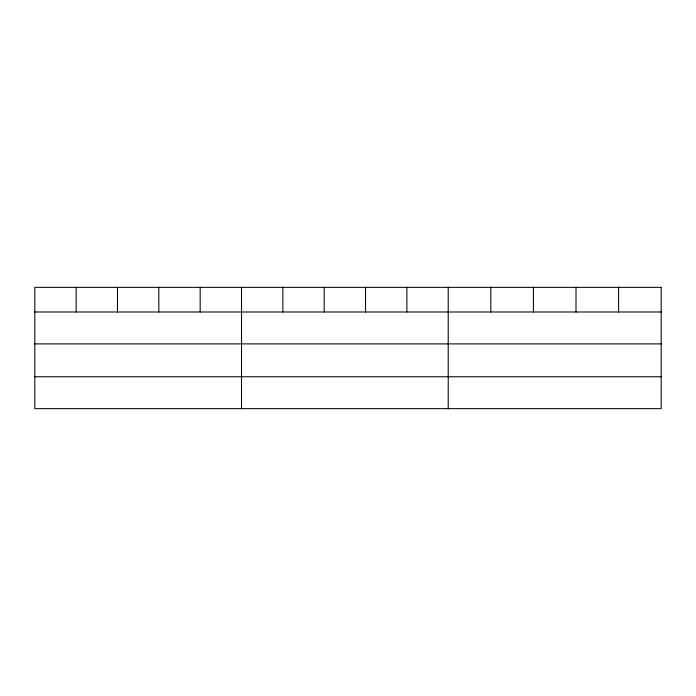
<?xml version="1.0" encoding="UTF-8"?>
<svg xmlns="http://www.w3.org/2000/svg" width="696" height="696" viewBox="0 0 696 696"><rect width="100%" height="100%" fill="white"/><g stroke="black" fill="none" stroke-linecap="round" stroke-linejoin="round"><path stroke-width="1.04" d="M34.8 311.991L661.2 311.991M34.8 343.894L661.2 343.894M34.8 376.762L661.2 376.762M618.605 287.335L618.605 311.991M576.01 287.335L576.01 311.991M533.414 287.335L533.414 311.991M490.819 287.335L490.819 311.991M448.224 287.335L448.224 408.665M406.882 287.335L406.882 311.991M365.539 287.335L365.539 311.991M324.197 287.335L324.197 311.991M282.854 287.335L282.854 311.991M241.512 287.335L241.512 408.665M200.17 287.335L200.17 311.991M158.827 287.335L158.827 311.991M117.485 287.335L117.485 311.991M76.142 287.335L76.142 311.991M661.2 287.335L34.8 287.335L34.8 408.665L661.2 408.665L661.2 287.335"/></g></svg>
